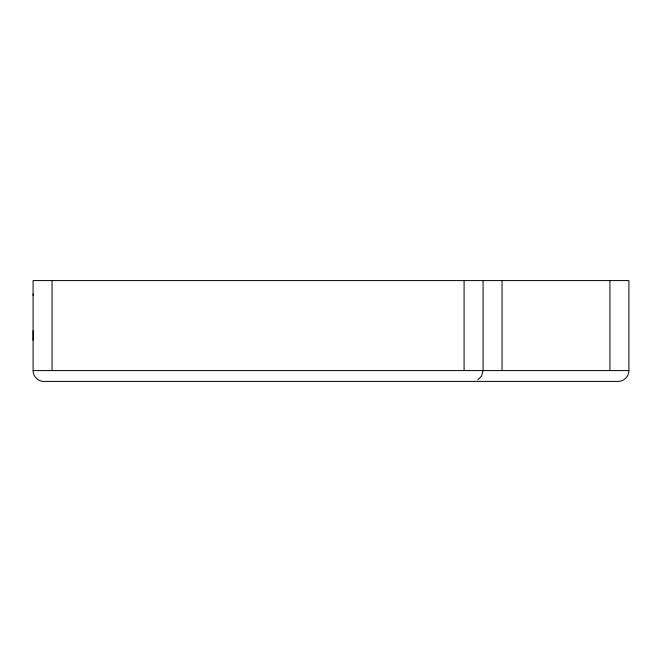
<?xml version="1.0" encoding="UTF-8"?>
<svg xmlns="http://www.w3.org/2000/svg" width="662" height="662" viewBox="0 0 662 662"><rect width="100%" height="100%" fill="white"/><g stroke="black" fill="none" stroke-linecap="round" stroke-linejoin="round"><path stroke-width="0.99" d="M33.1 340.218L33.141 330.727M33.141 295.376L33.141 293.994M628.9 370.579C629.024 376.372 623.852 381.544 618.06 381.42L43.94 381.42C38.148 381.544 32.976 376.372 33.1 370.579L33.1 280.58L628.9 280.58L628.9 370.579L33.1 370.579M477.65 379.963L481.613 375.999L483.07 370.579L483.07 280.58M609.925 280.58L609.925 370.579M502.044 280.58L502.044 370.579M464.095 280.58L464.095 370.579M52.075 280.58L52.075 370.579"/></g></svg>
